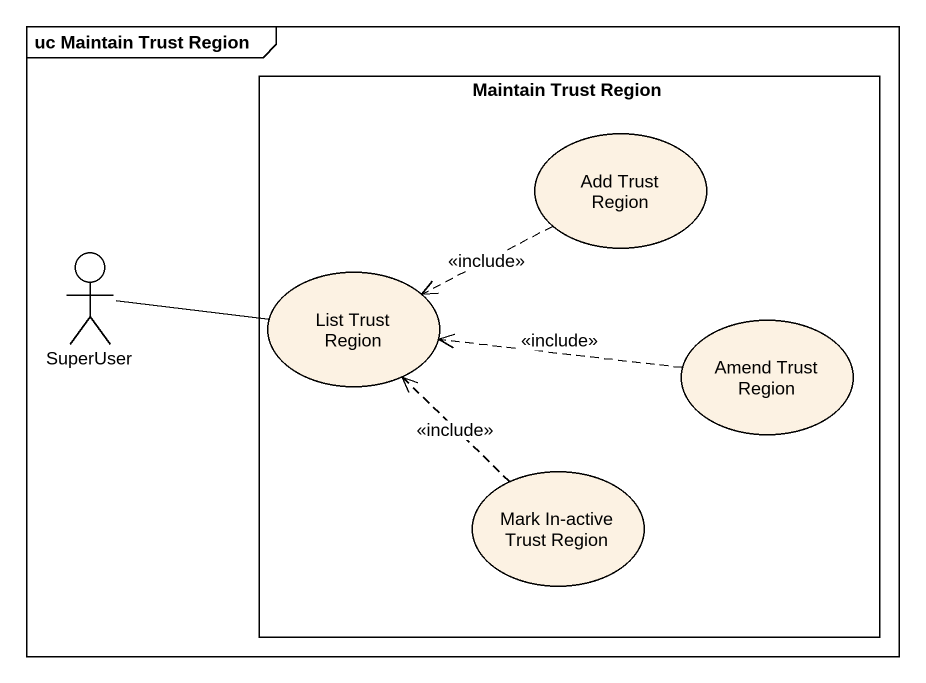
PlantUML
@startuml
mainframe uc Maintain Trust Region
rectangle "Maintain Trust Region" as Maintain_Trust_Region {
  usecase "Add Trust Region" as Add_Trust_Region
  usecase "List Trust Region" as List_Trust_Region
  usecase "Amend Trust Region" as Amend_Trust_Region
  usecase "Mark In-active Trust Region" as Mark_In_active_Trust_Region
}
actor SuperUser
Add_Trust_Region .left.> List_Trust_Region : <<include>>
SuperUser -right- List_Trust_Region
Amend_Trust_Region .left.> List_Trust_Region : <<include>>
Mark_In_active_Trust_Region .up.> List_Trust_Region : <<include>>
@enduml
